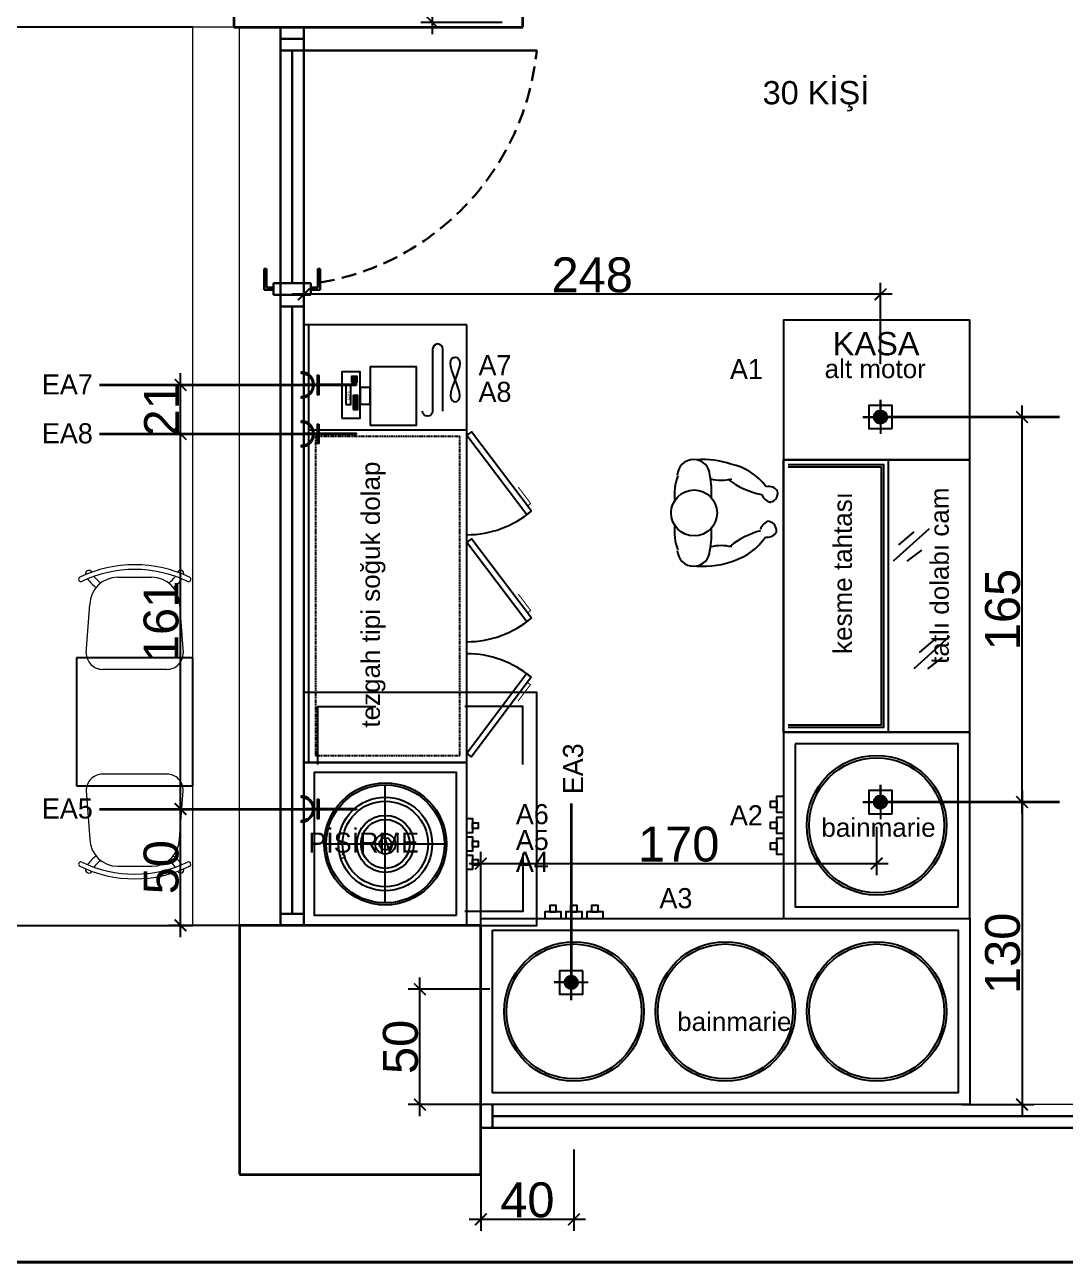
# Model space of a CAD drawing. Header units: millimetres. Extents: x -937 to 10425, y -275 to 2422.
# Drawn here: x 4101 to 4548, y 219 to 750 of the extents above; entities that cross this region are included whole.
import ezdxf
from ezdxf.enums import TextEntityAlignment as Align

# ---------------------------------------------------------------- set-up
doc = ezdxf.new("R2010")
doc.units = ezdxf.units.MM
doc.header["$PDMODE"] = 35
doc.linetypes.add('DASHED', pattern=[0.75, 0.5, -0.25])
doc.linetypes.add('HIDDEN', pattern=[9.524999999999999, 6.349999999999999, -3.174999999999999])
for name, color, linetype in [('-DWG_ANA', 7, 'Continuous'), ('ELEKTRİK', 10, 'Continuous'), ('S2000-002 Çizgi', 7, 'Continuous'), ('SKTÜRK-002 Çizgi', 7, 'Continuous'), ('SKTÜRK_ Çizgi', 7, 'Continuous')]:
    doc.layers.add(name, color=color, linetype=linetype)
for name, color, linetype, lineweight in [('ELK', 1, 'Continuous', 35), ('Sebe - ANTET', 143, 'Continuous', 5), ('Sebe - Dograma', 4, 'Continuous', 30), ('Sebe - Duvar', 5, 'Continuous', 35), ('Sebe - Merdiven', 6, 'Continuous', 18), ('Sebe - Mobilya', 11, 'Continuous', 25), ('Sebe - Mobilya Alçak', 41, 'Continuous', 20), ('Sebe - Tefriş - ince', 9, 'Continuous', 0)]:
    doc.layers.add(name, color=color, linetype=linetype, lineweight=lineweight)
doc.styles.get("Standard").update_dxf_attribs({"font": 'arial.ttf'})
doc.styles.add('TAKSİM', font='GOTHIC.TTF', dxfattribs={"height": 20})
doc.dimstyles.new('ölçü iç', dxfattribs={"dimtxt": 15, "dimasz": 5, "dimexe": 5, "dimexo": 0.625, "dimtad": 1, "dimdec": 0, "dimtxsty": 'Standard', "dimblk": 'ARCHTICK', "dimcen": 5, "dimdle": 5, "dimclrd": 253, "dimclre": 253, "dimadec": 0, "dimazin": 0, "dimtfac": 1, "dimtdec": 0, "dimtmove": 0, "dimatfit": 3, "dimldrblk": 'ARCHTICK', "dimfxl": 30, "dimfxlon": 1, "dimarcsym": 2})

# ---------------------------------------------------------------- blocks, each defined once
blk = doc.blocks.new('A$C50025146')
at = {"layer": 'ELEKTRİK'}
h = blk.add_hatch(color=256, dxfattribs=at)
edge = h.paths.add_edge_path()
edge.add_line((23.70435837441619, 11.25333161261187), (23.70435837441619, 10.69066721622039))
edge.add_ellipse((23.70435837441619, 5.626687648689767), major_axis=(3.580774291992597, -3.580774291992606), ratio=0.9999999999999413, start_angle=134.9999999999983, end_angle=314.9999999999983)
edge.add_line((23.70435837441619, 0.5627080811555061), (23.70435837441619, 4.368476402305532e-05))
edge.add_ellipse((23.70435837441619, 5.626687648689767), major_axis=(3.978638102213783, 3.978638102213774), ratio=0.9999999999999128, start_angle=45.0000000000025, end_angle=225.0000000000025, ccw=False)
for points in [[(6.940050297998823e-05, 5.345355450490388), (6.940050297998823e-05, 5.908019846885509), (22.50664525620232, 5.908019846885509), (22.50664525620232, 5.345355450490388)], [(16.0258407970905, 9.846670621633166), (16.5885051934838, 9.846670621633166), (16.5885051934838, 1.406704675742731), (16.0258407970905, 1.406704675742731)]]:
    blk.add_hatch(color=256, dxfattribs=at).paths.add_polyline_path(points)
at = {"layer": 'ELEKTRİK', "elevation": 4.798666618537076e-08}
blk.add_lwpolyline([(23.70435837441437, 4.368476402305532e-05), (23.70435837441619, 0.5627080811555061, -0.9999999999999944), (23.70435837441619, 10.69066721622039), (23.70435837441619, 11.25333161261187, 0.9999999999999944)], format="xyb", close=True, dxfattribs=at)
at = {"layer": 'ELEKTRİK'}
for points, elevation in [([(6.940050297998823e-05, 5.908019846885509), (22.50664525620232, 5.908019846885509), (22.50664525620232, 5.345355450490388), (6.940050297998823e-05, 5.345355450490388)], 4.794507297291503e-08), ([(16.0258407970905, 1.406704675742731), (16.0258407970905, 9.846670621633166), (16.5885051934838, 9.846670621633166), (16.5885051934838, 1.406704675742731)], 4.791194770819646e-08)]:
    blk.add_lwpolyline(points, close=True, dxfattribs=dict(at, elevation=elevation))
blk = doc.blocks.new('_ArchTick')
at = {"color": 0, "linetype": 'ByBlock', "const_width": 0.15}
blk.add_lwpolyline([(-0.5, -0.5), (0.5, 0.5)], dxfattribs=at)
blk = doc.blocks.new('*D162')
at = {"layer": 'Defpoints', "color": 0, "transparency": 16777216}
for p in [(4275.747558934718, 1182.282120942093), (4355.510255148076, 1182.282120942093), (4355.510255148076, 751.2821209420924)]:
    blk.add_point(p, dxfattribs=at)
at = {"layer": 'Sebe - Tefriş - ince', "color": 253, "lineweight": -2, "transparency": 16777216}
for p, q in [((4275.747558934718, 746.2821209420923), (4275.747558934718, 1187.282120942093)), ((4305.747558934718, 1182.282120942093), (4270.747558934718, 1182.282120942093)), ((4305.747558934718, 751.2821209420923), (4270.747558934718, 751.2821209420923))]:
    blk.add_line(p, q, dxfattribs=at)
at = {"layer": 'Sebe - Tefriş - ince', "color": 253, "lineweight": -2, "transparency": 16777216, "xscale": 5, "yscale": 5, "zscale": 5}
for p, rotation in [((4275.747558934718, 1182.282120942093), 90), ((4275.747558934718, 751.2821209420923), 270)]:
    blk.add_blockref('_ArchTick', p, dxfattribs=dict(at, rotation=rotation))
at = {"layer": 'Sebe - Tefriş - ince', "color": 0, "transparency": 16777216, "insert": (4267.458848157091, 966.7821209420912), "char_height": 15, "attachment_point": 5, "rotation": 90}
blk.add_mtext('431', dxfattribs=at)
blk = doc.blocks.new('A$C3F6402FE')
at = {"layer": 'S2000-002 Çizgi'}
for points in [[(-7.3220562626e-06, 5.960638781943088), (15.59080359355084, 5.960638781943088), (15.59080359355084, 45.85859509533202), (-7.3220562626e-06, 45.85859509533202)], [(24.23048524562637, -5.3362509789e-06), (64.0004596046274, -5.3362509789e-06), (64.0004596046274, 50.17418658778115), (24.23048524562637, 50.17418658778115)], [(3.266400959187194, 17.6862547656433), (7.791949592733544, 17.6862547656433), (7.791949592733544, 34.68515994004065), (3.266400959187194, 34.68515994004065)], [(8.203361352477259, 40.7414838633599), (9.203361352477259, 40.7414838633599), (9.203361352477259, 41.74148386335992), (8.203361352477259, 41.74148386335992)], [(8.203361352477259, 39.74148386335992), (9.203361352477259, 39.74148386335992), (9.203361352477259, 40.7414838633599), (8.203361352477259, 40.7414838633599)], [(8.203361352477259, 38.74148386335992), (9.203361352477259, 38.74148386335992), (9.203361352477259, 39.74148386335992), (8.203361352477259, 39.74148386335992)], [(8.203361352477259, 37.74148386335992), (9.203361352477259, 37.74148386335992), (9.203361352477259, 38.74148386335992), (8.203361352477259, 38.74148386335992)], [(8.203361352477259, 36.74148386335992), (9.203361352477259, 36.74148386335992), (9.203361352477259, 37.74148386335992), (8.203361352477259, 37.74148386335992)], [(9.203361352477259, 40.7414838633599), (10.20336135247726, 40.7414838633599), (10.20336135247726, 41.74148386335992), (9.203361352477259, 41.74148386335992)], [(9.203361352477259, 39.74148386335992), (10.20336135247726, 39.74148386335992), (10.20336135247726, 40.7414838633599), (9.203361352477259, 40.7414838633599)], [(9.203361352477259, 38.74148386335992), (10.20336135247726, 38.74148386335992), (10.20336135247726, 39.74148386335992), (9.203361352477259, 39.74148386335992)], [(9.203361352477259, 37.74148386335992), (10.20336135247726, 37.74148386335992), (10.20336135247726, 38.74148386335992), (9.203361352477259, 38.74148386335992)], [(9.203361352477259, 36.74148386335992), (10.20336135247726, 36.74148386335992), (10.20336135247726, 37.74148386335992), (9.203361352477259, 37.74148386335992)], [(10.20336135247726, 40.7414838633599), (11.20336135247726, 40.7414838633599), (11.20336135247726, 41.74148386335992), (10.20336135247726, 41.74148386335992)], [(10.20336135247726, 39.74148386335992), (11.20336135247726, 39.74148386335992), (11.20336135247726, 40.7414838633599), (10.20336135247726, 40.7414838633599)], [(10.20336135247726, 38.74148386335992), (11.20336135247726, 38.74148386335992), (11.20336135247726, 39.74148386335992), (10.20336135247726, 39.74148386335992)], [(10.20336135247726, 37.74148386335992), (11.20336135247726, 37.74148386335992), (11.20336135247726, 38.74148386335992), (10.20336135247726, 38.74148386335992)], [(10.20336135247726, 36.74148386335992), (11.20336135247726, 36.74148386335992), (11.20336135247726, 37.74148386335992), (10.20336135247726, 37.74148386335992)], [(11.20336135247726, 40.7414838633599), (12.20336135247726, 40.7414838633599), (12.20336135247726, 41.74148386335992), (11.20336135247726, 41.74148386335992)], [(11.20336135247726, 39.74148386335992), (12.20336135247726, 39.74148386335992), (12.20336135247726, 40.7414838633599), (11.20336135247726, 40.7414838633599)], [(11.20336135247726, 38.74148386335992), (12.20336135247726, 38.74148386335992), (12.20336135247726, 39.74148386335992), (11.20336135247726, 39.74148386335992)], [(11.20336135247726, 37.74148386335992), (12.20336135247726, 37.74148386335992), (12.20336135247726, 38.74148386335992), (11.20336135247726, 38.74148386335992)], [(11.20336135247726, 36.74148386335992), (12.20336135247726, 36.74148386335992), (12.20336135247726, 37.74148386335992), (11.20336135247726, 37.74148386335992)], [(12.20336135247726, 40.7414838633599), (13.20336135247726, 40.7414838633599), (13.20336135247726, 41.74148386335992), (12.20336135247726, 41.74148386335992)], [(12.20336135247726, 39.74148386335992), (13.20336135247726, 39.74148386335992), (13.20336135247726, 40.7414838633599), (12.20336135247726, 40.7414838633599)], [(12.20336135247726, 38.74148386335992), (13.20336135247726, 38.74148386335992), (13.20336135247726, 39.74148386335992), (12.20336135247726, 39.74148386335992)], [(12.20336135247726, 37.74148386335992), (13.20336135247726, 37.74148386335992), (13.20336135247726, 38.74148386335992), (12.20336135247726, 38.74148386335992)], [(12.20336135247726, 36.74148386335992), (13.20336135247726, 36.74148386335992), (13.20336135247726, 37.74148386335992), (12.20336135247726, 37.74148386335992)], [(15.59080359355084, 17.95851748811446), (24.23048524562637, 17.95851748811446), (24.23048524562637, 32.2156637634157), (15.59080359355084, 32.2156637634157)], [(9.711876278568523, 23.43652915047187), (11.71187627856852, 23.43652915047187), (11.71187627856852, 25.43652915047187), (9.711876278568523, 25.43652915047187)], [(9.711876278568523, 21.43652915047187), (11.71187627856852, 21.43652915047187), (11.71187627856852, 23.43652915047187), (9.711876278568523, 23.43652915047187)], [(9.711876278568523, 19.43652915047187), (11.71187627856852, 19.43652915047187), (11.71187627856852, 21.43652915047187), (9.711876278568523, 21.43652915047187)], [(11.71187627856852, 23.43652915047187), (13.71187627856852, 23.43652915047187), (13.71187627856852, 25.43652915047187), (11.71187627856852, 25.43652915047187)], [(11.71187627856852, 21.43652915047187), (13.71187627856852, 21.43652915047187), (13.71187627856852, 23.43652915047187), (11.71187627856852, 23.43652915047187)], [(11.71187627856852, 19.43652915047187), (13.71187627856852, 19.43652915047187), (13.71187627856852, 21.43652915047187), (11.71187627856852, 21.43652915047187)], [(9.711876278568523, 17.43652915047187), (11.71187627856852, 17.43652915047187), (11.71187627856852, 19.43652915047187), (9.711876278568523, 19.43652915047187)], [(9.711876278568523, 15.43652915047187), (11.71187627856852, 15.43652915047187), (11.71187627856852, 17.43652915047187), (9.711876278568523, 17.43652915047187)], [(9.711876278568523, 13.43652915047187), (11.71187627856852, 13.43652915047187), (11.71187627856852, 15.43652915047187), (9.711876278568523, 15.43652915047187)], [(11.71187627856852, 17.43652915047187), (13.71187627856852, 17.43652915047187), (13.71187627856852, 19.43652915047187), (11.71187627856852, 19.43652915047187)], [(11.71187627856852, 15.43652915047187), (13.71187627856852, 15.43652915047187), (13.71187627856852, 17.43652915047187), (11.71187627856852, 17.43652915047187)], [(11.71187627856852, 13.43652915047187), (13.71187627856852, 13.43652915047187), (13.71187627856852, 15.43652915047187), (11.71187627856852, 15.43652915047187)]]:
    blk.add_lwpolyline(points, close=True, dxfattribs=at)
blk.add_text('12345', height=2, rotation=90, dxfattribs=at).set_placement((6.557706602955477, 21.25054269132442))
blk = doc.blocks.new('m2_pp03p')
blk.add_circle((0, 0), 9.86503)
for centre, radius, start, end in [((-6.815337, 32.00278649999973), 4.588181, 122.8431610000106, 192.8610740000061), ((-8.585995899999944, 31.88659839999991), 4.0353225, 16.05794800000335, 100.2448250000006), ((-9.709054100000003, 34.0093324999998), 5.2818361, 289.8715789999951, 348.3177709999956), ((8.616628699999978, 33.51729509999996), 5.2818361, 194.7873430000061, 253.2335350000035), ((7.610203500000011, 31.33684379999977), 4.0353225, 82.86029000000372, 167.0471669999953), ((5.835850499999992, 31.35694829999966), 4.588181, 350.2440399999928, 60.26195300000369), ((4.682884899999976, 10.05547739999975), 26.3245384, 127.3518199999805, 167.4726649999924), ((-43.54349000000002, 36.36872249999988), 36.39460450000001, 323.0349830000031, 348.1799729999821), ((42.82816439999999, 37.94439299999976), 36.39460450000001, 194.9251420000085, 218.2668209999884), ((-4.456649500000026, 8.819026399999984), 26.3245384, 18.24795999998707, 55.7532940000012), ((-32.9747764, 11.61881319999975), 18.9282971, 345.9235210000052, 14.07647899999474), ((32.9747764, 11.61881319999975), 18.9282971, 165.9235210000053, 194.0764789999947), ((-15.93140440000002, 3.73191050000014), 38.8566233, 356.1104169999853, 21.2634130000055), ((15.93140440000002, 3.73191050000014), 38.8566233, 161.9594620000179, 183.8895830000147), ((-15.90462070000001, -0.2192229000002044), 7.017234000000001, 91.40227299999991, 268.5977270000001), ((-8.31220129999997, -35.90789739999991), 43.4038831, 87.46703300000287, 100.3046069999992), ((8.312201200000004, -35.90789739999991), 43.4038831, 79.69539300000085, 92.53296699999713), ((15.90462070000001, -0.2192229000002044), 7.017234000000001, 271.4022729999999, 88.59772700000008), ((-7.672801199999981, 15.53082539999969), 23.9979734, 249.9667939999967, 276.1179560000005), ((7.672801100000015, 15.53082539999969), 23.9979734, 263.8820439999995, 290.0332060000033)]:
    blk.add_arc(centre, radius, start, end)
blk = doc.blocks.new('A$C0AFB533A')
for p, q in [((39.99999683958595, 11.00000351744347), (39.99999683958595, 69.00000351744347)), ((68.99999683958595, 40.00000351744347), (10.99999683958595, 40.00000351744347))]:
    blk.add_line(p, q)
for radius in [30, 29, 23, 21, 14, 12, 5, 3]:
    blk.add_circle((39.99999683958595, 40.00000351744347), radius)
at = {"layer": 'SKTÜRK_ Çizgi'}
for points in [[(32.39999683958558, 82.80000351744093), (29.59999683958631, 82.80000351744093), (29.59999683958631, 85.60000351743747), (32.39999683958558, 85.60000351743747)], [(41.39999683958558, 82.80000351744093), (38.59999683958631, 82.80000351744093), (38.59999683958631, 85.60000351743747), (41.39999683958558, 85.60000351743747)], [(50.39999683958558, 82.80000351744093), (47.59999683958631, 82.80000351744093), (47.59999683958631, 85.60000351743747), (50.39999683958558, 85.60000351743747)], [(79.99999683958413, 80.00000351744347), (-3.160417691105977e-06, 80.00000351744347), (-3.160415872116573e-06, 3.517443474265747e-06), (79.99999683958413, 3.517443474265747e-06)], [(34.49999683958595, 80.00000351744347), (27.49999683958595, 80.00000351744347), (27.49999683958595, 82.80000351744093), (34.49999683958595, 82.80000351744093)], [(43.49999683958595, 80.00000351744347), (36.49999683958595, 80.00000351744347), (36.49999683958595, 82.80000351744093), (43.49999683958595, 82.80000351744093)], [(52.49999683958595, 80.00000351744347), (45.49999683958595, 80.00000351744347), (45.49999683958595, 82.80000351744093), (52.49999683958595, 82.80000351744093)], [(74.99999683958413, 75.00000351744347), (4.999996839582309, 75.00000351744347), (4.999996839584128, 5.000003517443474), (74.99999683958413, 5.000003517443474)]]:
    blk.add_lwpolyline(points, close=True, dxfattribs=at)
blk = doc.blocks.new('*D159')
at = {"layer": 'Defpoints', "color": 0, "transparency": 16777216}
for p in [(4275.747558934725, 1182.282120942093), (4355.510255148076, 1182.282120942093), (4355.510255148076, 751.2821209420924)]:
    blk.add_point(p, dxfattribs=at)
at = {"layer": 'Sebe - Tefriş - ince', "color": 253, "lineweight": -2, "transparency": 16777216}
for p, q in [((4275.747558934725, 746.2821209420923), (4275.747558934725, 1187.282120942093)), ((4305.747558934725, 1182.282120942093), (4270.747558934725, 1182.282120942093)), ((4305.747558934725, 751.2821209420923), (4270.747558934725, 751.2821209420923))]:
    blk.add_line(p, q, dxfattribs=at)
at = {"layer": 'Sebe - Tefriş - ince', "color": 253, "lineweight": -2, "transparency": 16777216, "xscale": 5, "yscale": 5, "zscale": 5}
for p, rotation in [((4275.747558934725, 1182.282120942093), 90), ((4275.747558934725, 751.2821209420923), 270)]:
    blk.add_blockref('_ArchTick', p, dxfattribs=dict(at, rotation=rotation))
at = {"layer": 'Sebe - Tefriş - ince', "color": 0, "transparency": 16777216, "insert": (4267.458848157098, 966.7821209420912), "char_height": 15, "attachment_point": 5, "rotation": 90}
blk.add_mtext('431', dxfattribs=at)
blk = doc.blocks.new('A$C6D447ABA')
for centre, radius in [((40.00000481419374, 39.99999956487315), 30.00000000000001), ((105.0000048141974, 39.99999956487316), 30.00000000000001), ((170.0000048141974, 39.99999956487315), 30.00000000000001), ((40.00000481419374, 39.99999956487315), 29.00000000000001), ((105.0000048141974, 39.99999956487316), 29.00000000000001), ((170.0000048141974, 39.99999956487315), 29.00000000000001)]:
    blk.add_circle(centre, radius)
at = {"layer": 'SKTÜRK_ Çizgi'}
for points in [[(29.60000481419411, 82.7999995648706), (32.40000481419338, 82.7999995648706), (32.40000481419338, 85.59999956486715), (29.60000481419411, 85.59999956486715)], [(38.60000481419411, 82.7999995648706), (41.40000481419338, 82.7999995648706), (41.40000481419338, 85.59999956486715), (38.60000481419411, 85.59999956486715)], [(47.60000481419411, 82.7999995648706), (50.40000481419338, 82.7999995648706), (50.40000481419338, 85.59999956486715), (47.60000481419411, 85.59999956486715)], [(4.814195563085377e-06, 79.99999956487315), (210.0000048141974, 79.99999956487315), (210.0000048141956, -4.351268643176809e-07), (4.814195563085377e-06, -4.351268643176809e-07)], [(27.50000481419374, 79.99999956487315), (34.50000481419374, 79.99999956487315), (34.50000481419374, 82.7999995648706), (27.50000481419374, 82.7999995648706)], [(36.50000481419374, 79.99999956487315), (43.50000481419374, 79.99999956487315), (43.50000481419374, 82.7999995648706), (36.50000481419374, 82.7999995648706)], [(45.50000481419374, 79.99999956487315), (52.50000481419374, 79.99999956487315), (52.50000481419374, 82.7999995648706), (45.50000481419374, 82.7999995648706)], [(5.000004814195563, 74.99999956487315), (205.0000048141974, 74.99999956487315), (205.0000048141956, 4.999999564873136), (5.000004814195563, 4.999999564873136)]]:
    blk.add_lwpolyline(points, close=True, dxfattribs=at)
blk = doc.blocks.new('A$C69F55960')
for radius in [30.00000000000001, 29.00000000000001]:
    blk.add_circle((45.59999904892356, 39.99999806791811), radius)
at = {"layer": 'SKTÜRK_ Çizgi'}
for points in [[(5.599999048923564, 79.9999980679163), (5.599999048923564, -1.932085524458671e-06), (85.59999904892356, -1.932083705469267e-06), (85.59999904892356, 79.9999980679163)], [(10.59999904892356, 74.9999980679163), (10.59999904892356, 4.999998067914476), (80.59999904892356, 4.999998067916295), (80.59999904892356, 74.9999980679163)], [(2.799999048926111, 50.39999806791775), (2.799999048926111, 47.59999806791848), (-9.510704330750741e-07, 47.59999806791848), (-9.510704330750741e-07, 50.39999806791775)], [(5.599999048923564, 52.49999806791811), (5.599999048923564, 45.49999806791811), (2.799999048926111, 45.49999806791811), (2.799999048926111, 52.49999806791811)], [(5.599999048923564, 43.49999806791811), (5.599999048923564, 36.49999806791811), (2.799999048926111, 36.49999806791811), (2.799999048926111, 43.49999806791811)], [(2.799999048926111, 41.39999806791775), (2.799999048926111, 38.59999806791848), (-9.510704330750741e-07, 38.59999806791848), (-9.510704330750741e-07, 41.39999806791775)], [(2.799999048926111, 32.39999806791775), (2.799999048926111, 29.59999806791848), (-9.510704330750741e-07, 29.59999806791848), (-9.510704330750741e-07, 32.39999806791775)], [(5.599999048923564, 34.49999806791811), (5.599999048923564, 27.49999806791811), (2.799999048926111, 27.49999806791811), (2.799999048926111, 34.49999806791811)]]:
    blk.add_lwpolyline(points, close=True, dxfattribs=at)
blk = doc.blocks.new('A$C05AC2178')
at = {"layer": 'S2000-002 Çizgi'}
blk.add_line((2.000004350558854, 226.7509594094904), (2.000004350558896, 38.75095940949041), dxfattribs=at)
for points in [[(70.00000435055887, 226.7509594094904), (4.350558839405494e-06, 226.7509594094904), (4.350558882038058e-06, 38.75095940949041), (70.00000435055891, 38.75095940949046)], [(66.97386563509559, 210.3109741104822), (66.80183590177882, 208.8539791912631), (66.34830296848764, 207.1518823230158), (65.70710123521445, 205.2863841554176), (64.9720651019498, 203.3391853381422), (64.23702896868514, 201.3919865208677), (63.59582723541195, 199.5264883532695), (63.14229430212168, 197.8243914850223), (62.97026456880399, 196.3673965658022), (63.14229430212168, 195.2235874703406), (63.59582723541195, 194.4065809735816), (64.23702896868514, 193.9163770755263), (64.9720651019498, 193.7529757761754), (65.70710123521445, 193.9163770755263), (66.34830296848764, 194.4065809735816), (66.80183590177882, 195.2235874703406), (66.97386563509559, 196.3673965658031), (66.80183590177882, 197.8243914850223), (66.34830296848764, 199.5264883532695), (65.70710123521445, 201.3919865208677), (64.9720651019498, 203.3391853381422), (64.23702896868514, 205.2863841554176), (63.59582723541195, 207.1518823230158), (63.14229430212168, 208.8539791912631), (62.97026456880399, 210.3109741104822), (63.14229430212168, 211.4547832059448), (63.59582723541194, 212.2717897027037), (64.23702896868514, 212.7619936007582), (64.9720651019498, 212.9253949001099), (65.70710123521445, 212.7619936007582), (66.34830296848764, 212.2717897027037), (66.80183590177882, 211.4547832059448)], [(97.81556084895973, 146.787629299462), (72.04663316847206, 180.8981095980121), (70.00000435055887, 179.3519739371827), (95.76893203104653, 145.2414936386326)], [(97.81556084895973, 100.8099546244252), (72.04663316847207, 134.9204349229753), (70.00000435055888, 133.374299262146), (95.76893203104655, 99.2638189635959)], [(97.66507916227155, 75.44227876669947), (72.05374213734295, 41.21331565363516), (70.00000435055891, 42.74999587513094), (95.61134137548751, 76.97895898819525)]]:
    blk.add_lwpolyline(points, close=True, dxfattribs=at)
for points in [[(59.66414008394992, 189.7478257858761), (59.66414008394991, 216.4196242052217, 1), (55.31833609249139, 216.4196242052217)], [(55.31833609249139, 216.4196242052217), (55.3183360924914, 189.7478257858761, -1), (50.97253210103378, 189.7478257858761)]]:
    blk.add_lwpolyline(points, format="xyb", dxfattribs=at)
blk.add_lwpolyline([(2.000004350558868, 181.7509594094904), (70.00000435055887, 181.7509594094904)], dxfattribs=at)
at = {"layer": 'S2000-002 Çizgi', "linetype": 'DASHED'}
blk.add_lwpolyline([(5.000004350558868, 178.7509594094904), (5.000004350558896, 41.75095940949041), (67.0000043505589, 41.75095940949046), (67.00000435055887, 178.7509594094904)], close=True, dxfattribs=at)
at = {"layer": 'S2000-002 Çizgi', "const_width": 0.4275000000000002}
for points in [[(96.120010271724, 149.0320395161812), (97.43884237540995, 150.0283576215011), (93.1818856921828, 155.6633160829265), (92.09188871851718, 157.1061514525886)], [(96.120010271724, 103.0543648411444), (97.43884237540996, 104.0506829464643), (93.18188569218282, 109.6856414078898), (92.0918887185172, 111.1284767775527)], [(95.97989777580378, 73.19007258706597), (97.30331084516737, 72.19984749521296), (93.07238770911417, 66.54531599546186), (91.98905664486401, 65.09746893455349)]]:
    blk.add_lwpolyline(points, dxfattribs=at)
at = {"layer": 'S2000-002 Çizgi'}
for centre, radius, start, end in [((70.00000435055887, 179.3519739371827), 42.75, 270, 310.509212663812), ((70.00000435055888, 133.374299262146), 42.75, 270, 310.509212663812), ((70.00000435055891, 42.74999587513094), 42.74999999999996, 49.75503483361737, 90)]:
    blk.add_arc(centre, radius, start, end, dxfattribs=at)
blk = doc.blocks.new('A$C611F6802')
at = {"layer": '-DWG_ANA'}
h = blk.add_hatch(dxfattribs=at)
h.set_pattern_fill('ANSI31', color=1, style=0)
h.set_pattern_definition([(45, (-55670.14020227872, -22065.11067284289), (-0.08838834764831843, 0.08838834764831845), [])])
h.paths.add_polyline_path([(4.423971784401617, 7.700424825947266, 1), (10.13888412773802, 7.700424825947266, 1)])
at = {"layer": '-DWG_ANA', "color": 1}
for p, q in [((7.28142795606982, 7.700424825947266), (7.28142795606982, 15.25836134111159)), ((7.28142795606982, 15.25836134111159), (7.28142795606982, 0)), ((7.28142795606982, 7.629180670555797), (0, 7.629180670555797)), ((7.28142795606982, 7.629180670555797), (14.67722620816494, 7.629180670555797)), ((14.67722620816494, 7.629180670555797), (7.28142795606982, 7.629180670555797))]:
    blk.add_line(p, q, dxfattribs=at)
blk.add_lwpolyline([(2.28142795606982, 2.700424825947266), (12.28142795606982, 2.700424825947266), (12.28142795606982, 12.70042482594727), (2.28142795606982, 12.70042482594727)], close=True, dxfattribs=at)
blk.add_circle((7.28142795606982, 7.700424825947266), 2.857456171668203, dxfattribs=at)
blk = doc.blocks.new('*D237')
at = {"color": 253, "lineweight": -2, "transparency": 16777216}
for p, q in [((4167.564978761626, 358.2821209420923), (4167.564978761626, 418.2821209420833)), ((4192.247550182839, 413.2821209420833), (4162.564978761626, 413.2821209420833)), ((4197.564978761626, 363.2821209420923), (4162.564978761626, 363.2821209420923))]:
    blk.add_line(p, q, dxfattribs=at)
at = {"layer": 'Defpoints', "color": 0, "transparency": 16777216}
for p in [(4167.564978761626, 413.2821209420833), (4192.872550182839, 413.2821209420833), (4220.510246153392, 363.2821209420923)]:
    blk.add_point(p, dxfattribs=at)
at = {"color": 253, "lineweight": -2, "transparency": 16777216, "xscale": 5, "yscale": 5, "zscale": 5}
for p, rotation in [((4167.564978761626, 413.2821209420833), 90), ((4167.564978761626, 363.2821209420923), 270)]:
    blk.add_blockref('_ArchTick', p, dxfattribs=dict(at, rotation=rotation))
at = {"color": 0, "transparency": 16777216, "insert": (4159.281383945799, 388.2821209420866), "char_height": 15, "attachment_point": 5, "rotation": 90}
blk.add_mtext('50', dxfattribs=at)
blk = doc.blocks.new('*D238')
at = {"color": 253, "lineweight": -2, "transparency": 16777216}
for p, q in [((4197.564978761629, 574.497242636886), (4162.564978761629, 574.497242636886)), ((4167.564978761629, 408.2821209420833), (4167.564978761629, 579.497242636886)), ((4192.247550182839, 413.2821209420833), (4162.564978761629, 413.2821209420833))]:
    blk.add_line(p, q, dxfattribs=at)
at = {"layer": 'Defpoints', "color": 0, "transparency": 16777216}
for p in [(4167.564978761629, 574.497242636886), (4210.510237199009, 574.497242636886), (4192.872550182839, 413.2821209420833)]:
    blk.add_point(p, dxfattribs=at)
at = {"color": 253, "lineweight": -2, "transparency": 16777216, "xscale": 5, "yscale": 5, "zscale": 5}
for p, rotation in [((4167.564978761629, 574.497242636886), 90), ((4167.564978761629, 413.2821209420833), 270)]:
    blk.add_blockref('_ArchTick', p, dxfattribs=dict(at, rotation=rotation))
at = {"color": 0, "transparency": 16777216, "insert": (4159.281383945803, 493.8896817894833), "char_height": 15, "attachment_point": 5, "rotation": 90}
blk.add_mtext('161', dxfattribs=at)
blk = doc.blocks.new('*D239')
at = {"color": 253, "lineweight": -2, "transparency": 16777216}
for p, q in [((4167.564978761633, 569.497242636886), (4167.564978761633, 600.5331780251673)), ((4197.564978761633, 595.5331780251673), (4162.564978761633, 595.5331780251673)), ((4197.564978761633, 574.497242636886), (4162.564978761633, 574.497242636886))]:
    blk.add_line(p, q, dxfattribs=at)
at = {"layer": 'Defpoints', "color": 0, "transparency": 16777216}
for p in [(4167.564978761633, 595.5331780251673), (4210.510237199009, 595.5331780251673), (4210.510237199009, 574.497242636886)]:
    blk.add_point(p, dxfattribs=at)
at = {"color": 253, "lineweight": -2, "transparency": 16777216, "xscale": 5, "yscale": 5, "zscale": 5}
for p, rotation in [((4167.564978761633, 595.5331780251673), 90), ((4167.564978761633, 574.497242636886), 270)]:
    blk.add_blockref('_ArchTick', p, dxfattribs=dict(at, rotation=rotation))
at = {"color": 0, "transparency": 16777216, "insert": (4159.409282990827, 585.0152103310254), "char_height": 15, "attachment_point": 5, "rotation": 90}
blk.add_mtext('21', dxfattribs=at)
blk = doc.blocks.new('*D240')
at = {"color": 253, "lineweight": -2, "transparency": 16777216}
for p, q in [((4296.510255148074, 266.9761973229106), (4296.510255148074, 231.9761973229106)), ((4336.510255148072, 266.9761973229106), (4336.510255148072, 231.9761973229106)), ((4291.510255148074, 236.9761973229106), (4341.510255148072, 236.9761973229106))]:
    blk.add_line(p, q, dxfattribs=at)
at = {"layer": 'Defpoints', "color": 0, "transparency": 16777216}
for p in [(4336.510255148072, 323.2821119474088), (4296.510255148074, 286.2821119474088), (4336.510255148072, 236.9761973229106)]:
    blk.add_point(p, dxfattribs=at)
at = {"color": 253, "lineweight": -2, "transparency": 16777216, "xscale": 5, "yscale": 5, "zscale": 5, "rotation": 180}
blk.add_blockref('_ArchTick', (4296.510255148074, 236.9761973229106), dxfattribs=at)
at = {"color": 253, "lineweight": -2, "transparency": 16777216, "xscale": 5, "yscale": 5, "zscale": 5}
blk.add_blockref('_ArchTick', (4336.510255148072, 236.9761973229106), dxfattribs=at)
at = {"color": 0, "transparency": 16777216, "insert": (4316.510255148073, 245.259792138736), "char_height": 15, "attachment_point": 5}
blk.add_mtext('40', dxfattribs=at)
blk = doc.blocks.new('*D241')
at = {"color": 253, "lineweight": -2, "transparency": 16777216}
for p, q in [((4270.365924146767, 281.2821119474089), (4270.365924146767, 340.8464958317892)), ((4300.365924146767, 335.8464958317892), (4265.365924146767, 335.8464958317892)), ((4295.885255148076, 286.2821119474089), (4265.365924146767, 286.2821119474089))]:
    blk.add_line(p, q, dxfattribs=at)
at = {"layer": 'Defpoints', "color": 0, "transparency": 16777216}
for p in [(4270.365924146767, 335.8464958317892), (4327.984315988158, 335.8464958317892), (4296.510255148076, 286.2821119474089)]:
    blk.add_point(p, dxfattribs=at)
at = {"color": 253, "lineweight": -2, "transparency": 16777216, "xscale": 5, "yscale": 5, "zscale": 5}
for p, rotation in [((4270.365924146767, 335.8464958317892), 90), ((4270.365924146767, 286.2821119474089), 270)]:
    blk.add_blockref('_ArchTick', p, dxfattribs=dict(at, rotation=rotation))
at = {"color": 0, "transparency": 16777216, "insert": (4262.08232933094, 311.0643038895977), "char_height": 15, "attachment_point": 5, "rotation": 90}
blk.add_mtext('50', dxfattribs=at)
blk = doc.blocks.new('*D242')
at = {"color": 253, "lineweight": -2, "transparency": 16777216}
for p, q in [((4466.510255148076, 405.6571119474107), (4466.510255148076, 384.8382828403737)), ((4296.510255148074, 363.9071209420922), (4296.510255148074, 394.8382828403737)), ((4291.510255148074, 389.8382828403737), (4471.510255148076, 389.8382828403737))]:
    blk.add_line(p, q, dxfattribs=at)
at = {"layer": 'Defpoints', "color": 0, "transparency": 16777216}
for p in [(4466.510255148076, 406.2821119474107), (4466.510255148076, 389.8382828403737), (4296.510255148074, 363.2821209420922)]:
    blk.add_point(p, dxfattribs=at)
at = {"color": 253, "lineweight": -2, "transparency": 16777216, "xscale": 5, "yscale": 5, "zscale": 5, "rotation": 180}
blk.add_blockref('_ArchTick', (4296.510255148074, 389.8382828403737), dxfattribs=at)
at = {"color": 253, "lineweight": -2, "transparency": 16777216, "xscale": 5, "yscale": 5, "zscale": 5}
blk.add_blockref('_ArchTick', (4466.510255148076, 389.8382828403737), dxfattribs=at)
at = {"color": 0, "transparency": 16777216, "insert": (4381.510255148075, 398.1218776561991), "char_height": 15, "attachment_point": 5}
blk.add_mtext('170', dxfattribs=at)
blk = doc.blocks.new('*D243')
at = {"color": 253, "lineweight": -2, "transparency": 16777216}
for p, q in [((4528.979973503116, 421.2511239529779), (4528.979973503116, 281.2821119474089)), ((4498.979973503116, 416.2511239529779), (4533.979973503116, 416.2511239529779)), ((4503.135255148081, 286.2821119474089), (4533.979973503116, 286.2821119474089))]:
    blk.add_line(p, q, dxfattribs=at)
at = {"layer": 'Defpoints', "color": 0, "transparency": 16777216}
for p in [(4460.584505987705, 416.2511239529779), (4502.510255148081, 286.2821119474089), (4528.979973503116, 286.2821119474089)]:
    blk.add_point(p, dxfattribs=at)
at = {"color": 253, "lineweight": -2, "transparency": 16777216, "xscale": 5, "yscale": 5, "zscale": 5}
for p, rotation in [((4528.979973503116, 416.2511239529779), 90), ((4528.979973503116, 286.2821119474089), 270)]:
    blk.add_blockref('_ArchTick', p, dxfattribs=dict(at, rotation=rotation))
at = {"color": 0, "transparency": 16777216, "insert": (4520.691262725489, 351.266617950192), "char_height": 15, "attachment_point": 5, "rotation": 90}
blk.add_mtext('130', dxfattribs=at)
blk = doc.blocks.new('*D244')
at = {"color": 253, "lineweight": -2, "transparency": 16777216}
for p, q in [((4528.979973503114, 411.2511239529779), (4528.979973503114, 586.7289305605411)), ((4507.23907925104, 581.7289305605411), (4533.979973503114, 581.7289305605411)), ((4507.135255148078, 416.2511239529779), (4533.979973503114, 416.2511239529779))]:
    blk.add_line(p, q, dxfattribs=at)
at = {"layer": 'Defpoints', "color": 0, "transparency": 16777216}
for p in [(4506.61407925104, 581.7289305605411), (4528.979973503114, 581.7289305605411), (4506.510255148078, 416.2511239529779)]:
    blk.add_point(p, dxfattribs=at)
at = {"color": 253, "lineweight": -2, "transparency": 16777216, "xscale": 5, "yscale": 5, "zscale": 5}
for p, rotation in [((4528.979973503114, 581.7289305605411), 90), ((4528.979973503114, 416.2511239529779), 270)]:
    blk.add_blockref('_ArchTick', p, dxfattribs=dict(at, rotation=rotation))
at = {"color": 0, "transparency": 16777216, "insert": (4520.696378687288, 498.9900272567581), "char_height": 15, "attachment_point": 5, "rotation": 90}
blk.add_mtext('165', dxfattribs=at)
blk = doc.blocks.new('*D245')
at = {"color": 253, "lineweight": -2, "transparency": 16777216}
for p, q in [((4220.510237199007, 621.9071209420922), (4220.510237199007, 639.4445900398241)), ((4468.213686658259, 604.4445900398241), (4468.213686658259, 639.4445900398241)), ((4473.213686658259, 634.4445900398241), (4215.510237199007, 634.4445900398241))]:
    blk.add_line(p, q, dxfattribs=at)
at = {"layer": 'Defpoints', "color": 0, "transparency": 16777216}
for p in [(4220.510237199007, 634.4445900398241), (4220.510237199007, 621.2821209420922), (4468.213686658259, 574.4475026044711)]:
    blk.add_point(p, dxfattribs=at)
at = {"color": 253, "lineweight": -2, "transparency": 16777216, "xscale": 5, "yscale": 5, "zscale": 5, "rotation": 180}
blk.add_blockref('_ArchTick', (4220.510237199007, 634.4445900398241), dxfattribs=at)
at = {"color": 253, "lineweight": -2, "transparency": 16777216, "xscale": 5, "yscale": 5, "zscale": 5}
blk.add_blockref('_ArchTick', (4468.213686658259, 634.4445900398241), dxfattribs=at)
at = {"color": 0, "transparency": 16777216, "insert": (4344.361961928633, 642.7281848556495), "char_height": 15, "attachment_point": 5}
blk.add_mtext('248', dxfattribs=at)

msp = doc.modelspace()

# ---------------------------------------------------------------- linework, layer by layer
for p, q in [((4172.872550182838, 749.2821209420922), (3927.872550182838, 749.2821209420922)), ((4489.015701469956, 533.6647531519361), (4473.62771109936, 519.8062208327833)), ((4482.556545691275, 532.335849199017), (4475.907417415532, 526.8304050675929)), ((4485.786123580616, 524.5522929548365), (4479.516940298998, 519.8062208327833)), ((4497.84954981334, 487.4380060630169), (4482.461559442743, 473.5794737438641)), ((4491.390394034659, 486.1091021100979), (4484.741265758916, 480.6036579786737)), ((4494.619971923999, 478.3255458659173), (4488.350788642381, 473.5794737438641)), ((3927.872550182838, 363.282120942092), (4172.872550182838, 363.2821209420922))]:
    msp.add_line(p, q)
for points in [[(4426.510255148076, 563.2821209420918), (4506.510255148076, 563.2821209420918), (4506.510255148076, 623.2821209420918), (4426.510255148076, 623.2821209420918)], [(4426.510255148076, 446.2821119474089), (4506.510255148076, 446.2821119474089), (4506.510255148076, 563.2821209420918), (4426.510255148076, 563.2821209420918)], [(4426.510255148076, 563.2821209420918), (4471.510255148076, 563.2821209420918), (4471.510255148076, 446.2821119474089), (4426.510255148076, 446.2821119474089)], [(4220.510237199007, 363.2821209420922), (4320.510237199007, 363.2821209420922), (4320.510237199007, 463.2821209420922), (4220.510237199007, 463.2821209420922)]]:
    msp.add_lwpolyline(points, close=True)
for points in [[(4428.510255148076, 561.2821209420918), (4469.510255148076, 561.2821209420918), (4469.510255148076, 448.2821119474089), (4428.510255148076, 448.2821119474089)], [(4428.510255148076, 560.2821209420918), (4468.510255148076, 560.2821209420918), (4468.510255148076, 449.2821119474088), (4428.510255148076, 449.2821119474088)]]:
    msp.add_lwpolyline(points)
at = {"layer": 'ELK', "color": 1}
for p, q in [((4132.820090816807, 595.5331780251413), (4220.510237199007, 595.5331780251704)), ((4545.085715999208, 581.7289305605409), (4468.142442502867, 581.7289305605409)), ((4132.820090816807, 574.4972426368599), (4220.510237199007, 574.497242636889)), ((4335.380114240252, 415.7185251727387), (4335.380114240252, 335.7752516763976)), ((4545.085715999208, 416.2511239529777), (4468.142442502867, 416.2511239529777)), ((4132.820090816807, 413.2821209420631), (4220.510237199007, 413.2821209420922))]:
    msp.add_line(p, q, dxfattribs=at)
at = {"layer": 'Sebe - ANTET', "lineweight": 40}
msp.add_lwpolyline([(3906.708892469615, 218.5500540086264), (4882.771558349832, 218.529254008628), (4882.771558349832, 1322.153100910718), (3906.708892469615, 1322.173900910716)], close=True, dxfattribs=at)
at = {"layer": 'Sebe - Dograma'}
for p, q in [((4210.510255148089, 749.2821209420922), (4220.510255148074, 749.2821209420922)), ((4210.510255148089, 744.2821209432564), (4210.510255148089, 749.2821209420922)), ((4220.510255148074, 749.2821209420922), (4220.510255148074, 744.2821209432564)), ((4220.510237199007, 744.2821209432564), (4210.510237199007, 744.2821209432564)), ((4210.510237199007, 744.2821209432564), (4210.510237199007, 363.2821209420922)), ((4210.510246173551, 744.2821339073248), (4220.510246173537, 744.2821339073248)), ((4210.510246173551, 739.282133908489), (4210.510246173551, 744.2821339073248)), ((4220.510246173537, 739.282133908489), (4210.510246173551, 739.282133908489)), ((4220.510255148074, 744.2821209432564), (4210.510255148089, 744.2821209432564)), ((4215.510246173544, 739.282133908489), (4215.510246166305, 639.282133908489)), ((4220.510237199007, 363.2821209420922), (4220.510237199007, 744.2821209432564)), ((4220.510246173537, 744.2821339073248), (4220.510246173537, 739.282133908489)), ((4220.510246173537, 739.282133908489), (4320.510255147383, 739.282133908489)), ((4203.510264122619, 636.3748327253975), (4203.510264122619, 645.3748327253975)), ((4203.510264122619, 645.3748327253975), (4204.510264122633, 645.3748327253975)), ((4204.510264122633, 645.3748327253975), (4204.510264122633, 637.3748327253975)), ((4227.51022822447, 645.3748327253975), (4226.510228224455, 645.3748327253975)), ((4226.510228224455, 645.3748327253975), (4226.510228224455, 637.3748327253975)), ((4227.51022822447, 636.3748327253975), (4227.51022822447, 645.3748327253975)), ((4210.510264122575, 639.2821339091765), (4207.510264122575, 639.2821339091765)), ((4207.510264122575, 639.2821339091765), (4207.510264122619, 634.2821339096531)), ((4210.510246173551, 639.282133908489), (4220.510246173537, 639.282133908489)), ((4210.510246173551, 634.2821339096531), (4210.510246173551, 639.282133908489)), ((4210.510264122619, 634.2821339096531), (4210.510264122575, 639.2821339091765)), ((4220.51022822447, 634.2821339096531), (4220.510228224513, 639.2821339091765)), ((4220.510228224513, 639.2821339091765), (4223.510228224513, 639.2821339091765)), ((4220.510246173537, 639.282133908489), (4220.510246173537, 634.2821339096531)), ((4220.510246173537, 634.2821339096531), (4220.510246173537, 639.282133908489)), ((4223.510228224513, 639.2821339091765), (4223.51022822447, 634.2821339096531)), ((4207.510264122619, 636.3748327253975), (4203.510264122619, 636.3748327253975)), ((4204.510264122633, 637.3748327253975), (4207.510264122619, 637.3748327253975)), ((4207.510264122619, 634.2821339096531), (4210.510264122619, 634.2821339096531)), ((4220.510246173537, 634.2821339096531), (4210.510246173551, 634.2821339096531)), ((4210.510246173551, 634.2821339096531), (4220.510246173537, 634.2821339096531)), ((4210.510246173551, 629.2821339108173), (4210.510246173551, 634.2821339096531)), ((4223.51022822447, 634.2821339096531), (4220.51022822447, 634.2821339096531)), ((4220.510246173537, 634.2821339096531), (4220.510246173537, 629.2821339108173)), ((4226.510228224455, 637.3748327253975), (4223.51022822447, 637.3748327253975)), ((4223.51022822447, 636.3748327253975), (4227.51022822447, 636.3748327253975)), ((4220.510246173537, 629.2821339108173), (4210.510246173551, 629.2821339108173)), ((4215.510246165701, 629.2821339108173), (4215.510246149955, 368.2821209409281)), ((4210.510246153404, 368.2821209409281), (4220.51024615339, 368.2821209409281)), ((4210.510246153404, 363.2821209420922), (4210.510246153404, 368.2821209409281)), ((4220.51024615339, 363.2821209420922), (4210.510246153404, 363.2821209420922)), ((4296.510255148074, 286.2821119474088), (4296.510255148074, 276.2821119474233)), ((4301.51025514691, 276.2821119474233), (4301.51025514691, 286.2821119474088)), ((4562.510268116799, 281.2821119597243), (4301.51025514691, 281.2821119439764)), ((4296.510255148074, 276.2821119474233), (4301.51025514691, 276.2821119474233)), ((4677.510255149238, 276.2821029930269), (4296.510255148074, 276.2821029930269))]:
    msp.add_line(p, q, dxfattribs=at)
at = {"layer": 'Sebe - Dograma', "color": 251, "linetype": 'HIDDEN'}
msp.add_arc((4208.915703539558, 750.0461963078064), 112.1124836398158, 279.5469630862397, 354.4904723714785, dxfattribs=at)
at = {"layer": 'Sebe - Duvar', "lineweight": 35}
for p, q in [((4190.510255148074, 1279.282120942087), (4190.510255148089, 749.2821209420922)), ((4314.510255148074, 749.2821209420922), (4314.510255148074, 1214.282120942092)), ((4190.510255148089, 749.2821209420922), (4314.510255148074, 749.2821209420922)), ((4296.510255148074, 363.2821209420922), (4192.872550182838, 363.2821209420922)), ((4192.872550182838, 363.2821209420922), (4192.872550182838, 256.2821119474243)), ((4296.510255148074, 256.2821119474233), (4296.510255148074, 363.2821209420922)), ((4192.872550182838, 256.2821119474243), (4296.510255148074, 256.2821119474233))]:
    msp.add_line(p, q, dxfattribs=at)
at = {"layer": 'Sebe - Merdiven'}
for p, q in [((4172.872550182838, 363.2821209420922), (4172.872550182838, 749.2821209420922)), ((4192.872550182838, 749.2821209420922), (4172.872550182838, 749.2821209420922)), ((4192.872550182838, 363.2821209420922), (4192.872550182838, 749.2821209420922)), ((4172.872550182838, 363.2821209420922), (4192.872550182838, 363.2821209420922))]:
    msp.add_line(p, q, dxfattribs=at)
at = {"layer": 'Sebe - Mobilya'}
for p, q in [((4172.872550183227, 478.282120941732), (4122.872550182983, 478.2821209420922)), ((4122.872550182983, 478.2821209420922), (4122.872550182983, 423.2821209420922)), ((4172.872550182838, 423.2821209420922), (4172.872550183227, 478.282120941732)), ((4122.872550182983, 423.2821209420922), (4172.872550182838, 423.2821209420922))]:
    msp.add_line(p, q, dxfattribs=at)
at = {"layer": 'Sebe - Mobilya Alçak', "ltscale": 30}
for p, q in [((4140.574618217943, 512.8821209417324), (4155.17048214788, 512.8821209417324)), ((4127.043183979236, 480.4487403873568), (4128.5786139406, 501.1917681247783)), ((4167.166486425223, 501.1917681247783), (4168.701916386586, 480.4487403873568)), ((4161.703899670376, 473.282120941732), (4134.041200695445, 473.282120941732)), ((4161.703899670376, 428.2821209420922), (4134.041200695445, 428.2821209420922)), ((4127.043183979236, 421.1155014964675), (4128.5786139406, 400.372473759046)), ((4167.166486425223, 400.372473759046), (4168.701916386586, 421.1155014964675)), ((4140.574618217943, 388.6821209420918), (4155.17048214788, 388.6821209420918))]:
    msp.add_line(p, q, dxfattribs=at)
for centre, radius, start, end in [((4147.872235607583, 464.1347712177517), 54.13989767268671, 64.20980473352778, 115.7894557867612), ((4147.872235607583, 464.1347712177517), 52.13989767268671, 64.20980473352778, 115.7894557867612), ((4128.180191202302, 514.4499296943463), 1.38633345823072, 25.13048398188921, 197.6176812533523), ((4167.564978761622, 514.4499296943463), 1.38633345823072, 342.3823187466476, 154.8695160181108), ((4138.786126754491, 519.6579599418224), 13.42223557113271, 213.8209661289885, 236.1557105131758), ((4140.574618217944, 500.8821209417322), 12.00000000000067, 90, 178.52137948698), ((4138.17125306017, 518.5305313047547), 9.40792221088551, 214.1169079850789, 239.1090718043419), ((4155.17048214788, 500.8821209417322), 12.00000000000023, 1.478620513019984, 90), ((4157.57392020524, 518.5304060958888), 9.40792221088551, 300.890188715901, 325.8823525352315), ((4156.959061061966, 519.6578426686415), 13.42223557113271, 303.8435500070951, 326.1782943912901), ((4134.041200695445, 480.282120941732), 7, 178.6360724683872, 270), ((4161.703899670376, 480.282120941733), 7.000000000000846, 270, 1.363927531612835), ((4134.041200695445, 421.2821209420922), 7, 90, 181.3639275316128), ((4161.703899670376, 421.2821209420913), 7.000000000000846, 358.6360724683871, 90), ((4140.574618217944, 400.6821209420921), 12.00000000000067, 181.47862051302, 270), ((4155.17048214788, 400.6821209420921), 12.00000000000023, 270, 358.52137948698), ((4147.872235607583, 437.4294706660726), 54.13989767268671, 244.2105442132388, 295.7901952664722), ((4147.872235607583, 437.4294706660726), 52.13989767268671, 244.2105442132388, 295.7901952664722), ((4138.786126754491, 381.9062819420019), 13.42223557113271, 123.8442894868242, 146.1790338710115), ((4138.17125306017, 383.0337105790695), 9.40792221088551, 120.8909281956581, 145.8830920149211), ((4157.57392020524, 383.0338357879355), 9.40792221088551, 34.11764746476847, 59.10981128409904), ((4156.959061061966, 381.9063992151828), 13.42223557113271, 33.82170560870985, 56.1564499929049), ((4128.180191202302, 387.1143121894779), 1.38633345823072, 162.3823187466477, 334.8695160181108), ((4167.564978761622, 387.1143121894779), 1.38633345823072, 205.1304839818892, 17.61768125335232)]:
    msp.add_arc(centre, radius, start, end, dxfattribs=at)
at = {"layer": 'Sebe - Mobilya Alçak'}
for centre, start, end in [((4124.752916113841, 511.9815757018982), 115.7901952664723, 295.7901952664722), ((4170.992184251982, 511.9815757018982), 244.2098047335278, 64.20980473352778), ((4124.752916113841, 389.582666181926), 64.20980473352778, 244.2098047335278), ((4170.992184251982, 389.582666181926), 295.7901952664722, 115.7901952664723)]:
    msp.add_arc(centre, 1.000000000000607, start, end, dxfattribs=at)
at = {"layer": 'Sebe - Tefriş - ince'}
msp.add_line((4562.51025514808, 286.2821209420922), (4502.51025514808, 286.2821209420922), dxfattribs=at)
at = {"layer": 'SKTÜRK-002 Çizgi'}
for points in [[(4226.510237199007, 432.40073251903), (4226.510237199007, 457.2821209420922), (4251.391625622065, 457.2821209420922)], [(4314.510237199007, 432.40073251903), (4314.510237199007, 457.2821209420922), (4289.628848775948, 457.2821209420922)], [(4314.510237199007, 394.1635093651544), (4314.510237199007, 369.2821209420922), (4289.628848775948, 369.2821209420922)]]:
    msp.add_lwpolyline(points, dxfattribs=at)

# ---------------------------------------------------------------- block references
at = {"layer": '-DWG_ANA', "color": 0}
for p, rotation in [((4475.842867328814, 574.4475026044711), 89.99999999999999), ((4475.842867328814, 408.9696959969078), 89.99999999999999), ((4342.661542196322, 346.4756765023449), 180)]:
    msp.add_blockref('A$C611F6802', p, dxfattribs=dict(at, rotation=rotation))
for name, p in [('A$C05AC2178', (4220.510232848448, 394.5311615326018)), ('A$C69F55960', (4420.910256099152, 366.2821138794926)), ('A$C6D447ABA', (4296.510250333879, 286.2821123825357))]:
    msp.add_blockref(name, p)
at = {"rotation": 270}
msp.add_blockref('m2_pp03p', (4388.141199633286, 540.5027729394128), dxfattribs=at)
at = {"layer": 'ELEKTRİK', "rotation": 180}
for p in [(4243.016882455224, 601.1598656738474, -4.794507297291816e-08), (4243.016882455224, 580.1239302855661, -4.794507297291816e-08), (4243.016882455224, 418.9088085907692, -4.794507297291816e-08)]:
    msp.add_blockref('A$C50025146', p, dxfattribs=at)
at = {"layer": 'S2000-002 Çizgi', "xscale": 0.5, "yscale": 0.5, "zscale": 0.5}
msp.add_blockref('A$C3F6402FE', (4236.863847310333, 578.2469880419869), dxfattribs=at)
at = {"layer": 'SKTÜRK-002 Çizgi', "xscale": 0.875, "yscale": 0.875, "zscale": 0.875, "rotation": 270}
msp.add_blockref('A$C0AFB533A', (4220.510234121244, 433.2821181767283), dxfattribs=at)

# ---------------------------------------------------------------- texts
for s, height, p in [('KASA', 10, (4447.66905711242, 608.2580858549472)), ('alt motor', 8, (4444.178811419153, 598.4497143486128)), ('bainmarie', 8, (4442.790627195609, 401.3402325297207)), ('bainmarie', 8, (4380.858829773344, 317.9080724983291))]:
    msp.add_text(s, height=height).set_placement(p)
for s, p in [('tezgah tipi soğuk dolap', (4253.17929414705, 448.2693828084718)), ('kesme tahtası', (4455.900614292954, 479.9267270706484)), ('tatlı dolabı cam', (4497.525720409974, 475.6504901220221))]:
    msp.add_text(s, height=8, rotation=90).set_placement(p)
at = {"insert": (4417.537435739288, 726.0904857413152), "char_height": 10, "attachment_point": 1}
msp.add_mtext_dynamic_manual_height_columns('30 KİŞİ', width=76.99276941218159, gutter_width=12.5, heights=[0], dxfattribs=at)
at = {"layer": 'ELK', "color": 1, "style": 'TAKSİM'}
for s, p in [('EA7', (4118.948946174714, 591.4397442906752)), ('EA8', (4118.948946174714, 570.4038089023938)), ('EA5', (4118.948946174714, 409.188687207597))]:
    msp.add_text(s, height=8.64, dxfattribs=at).set_placement(p, align=Align.CENTER)
msp.add_text('EA3', height=8.64, rotation=90, dxfattribs=at).set_placement((4340.463903482509, 419.6494746102944))
at = {"layer": 'SKTÜRK-002 Çizgi', "style": 'TAKSİM'}
for s, p in [('A7', (4302.596320654675, 599.6710013094487)), ('A1', (4410.586549545195, 598.0313061957247)), ('A8', (4302.596320654675, 588.2219433468906)), ('A6', (4318.636173464869, 406.7543445117842)), ('A2', (4410.586549545195, 406.252760744989)), ('PİŞİRME', (4246.196946138813, 394.5260877100894)), ('A5', (4318.636173464869, 395.6491556407329)), ('A4', (4318.636173464869, 386.2524554706627)), ('A3', (4380.317588706512, 370.6637697317026))]:
    msp.add_text(s, height=8.64, dxfattribs=at).set_placement(p, align=Align.CENTER)

# ---------------------------------------------------------------- dimensions: what is measured, and where the dimension line sits
for base, p1, p2, picture, middle in [((4220.510237199007, 634.4445900398241), (4468.213686658259, 574.4475026044711), (4220.510237199007, 621.2821209420922), '*D245', (4344.361961928633, 642.7281848556495)), ((4466.510255148076, 389.8382828403737), (4296.510255148074, 363.2821209420922), (4466.510255148076, 406.2821119474107), '*D242', (4381.510255148075, 398.1218776561991)), ((4336.510255148072, 236.9761973229106), (4296.510255148074, 286.2821119474088), (4336.510255148072, 323.2821119474088), '*D240', (4316.510255148073, 245.259792138736))]:
    dim = msp.add_linear_dim(base=base, p1=p1, p2=p2, dimstyle='ölçü iç')
    dim.commit()
    dim.dimension.update_dxf_attribs({"geometry": picture, "text_midpoint": middle})
for base, p1, p2, picture, middle in [((4167.564978761633, 595.5331780251673), (4210.510237199007, 574.4972426368857), (4210.510237199007, 595.5331780251671), '*D239', (4159.409282990827, 585.0152103310254)), ((4167.564978761629, 574.497242636886), (4192.872550182838, 413.2821209420831), (4210.510237199007, 574.4972426368857), '*D238', (4159.281383945803, 493.8896817894833))]:
    dim = msp.add_linear_dim(base=base, p1=p1, p2=p2, angle=90, dimstyle='ölçü iç', override={"dimtmove": 1})
    dim.commit()
    dim.dimension.update_dxf_attribs({"geometry": picture, "text_midpoint": middle})
for base, p1, p2, picture, middle in [((4528.979973503114, 581.7289305605411), (4506.510255148076, 416.2511239529777), (4506.614079251038, 581.7289305605409), '*D244', (4520.696378687288, 498.9900272567581)), ((4528.979973503116, 286.2821119474089), (4460.584505987703, 416.2511239529777), (4502.51025514808, 286.2821119474088), '*D243', (4520.691262725489, 351.266617950192)), ((4167.564978761626, 413.2821209420833), (4220.51024615339, 363.2821209420922), (4192.872550182838, 413.2821209420831), '*D237', (4159.281383945799, 388.2821209420866)), ((4270.365924146767, 335.8464958317892), (4296.510255148074, 286.2821119474088), (4327.984315988157, 335.8464958317891), '*D241', (4262.08232933094, 311.0643038895977))]:
    dim = msp.add_linear_dim(base=base, p1=p1, p2=p2, angle=90, dimstyle='ölçü iç')
    dim.commit()
    dim.dimension.update_dxf_attribs({"geometry": picture, "text_midpoint": middle})
at = {"layer": 'Sebe - Tefriş - ince'}
for base, picture, middle in [((4275.747558934718, 1182.282120942093), '*D162', (4267.458848157091, 966.7821209420912)), ((4275.747558934725, 1182.282120942093), '*D159', (4267.458848157098, 966.7821209420912))]:
    dim = msp.add_linear_dim(base=base, p1=(4355.510255148074, 751.2821209420922), p2=(4355.510255148074, 1182.282120942092), angle=90, dimstyle='ölçü iç', dxfattribs=at)
    dim.commit()
    dim.dimension.update_dxf_attribs({"geometry": picture, "text_midpoint": middle})

doc.saveas('drawing.dxf')
